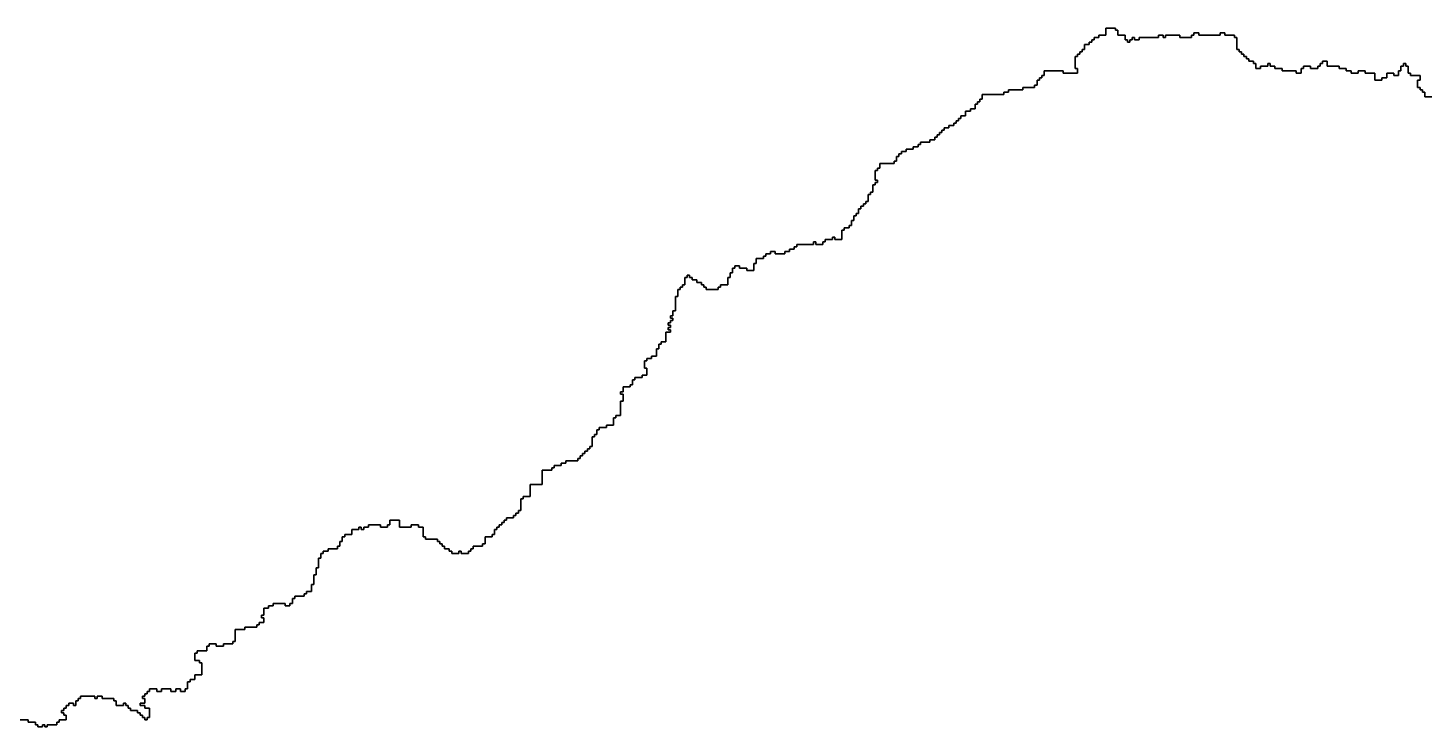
# Model space of a CAD drawing. Header units: inches. Extents: x -98695 to 376223, y 1122520 to 1501782.
# Drawn here: x 139686 to 157826, y 1265341 to 1274409 of the extents above; entities that cross this region are included whole.
import ezdxf

# ---------------------------------------------------------------- set-up
doc = ezdxf.new("R2010")
doc.units = ezdxf.units.IN
doc.header["$MEASUREMENT"] = 0
doc.layers.add('subs1', color=7, linetype='Continuous', true_color=0xc8dcf7)

msp = doc.modelspace()

# ---------------------------------------------------------------- linework, layer by layer
at = {"layer": 'subs1'}
msp.add_lwpolyline([(157889, 1273515), (157797, 1273515), (157797, 1273577), (157766, 1273577), (157766, 1273607), (157735, 1273607), (157735, 1273638), (157704, 1273638), (157704, 1273731), (157735, 1273731), (157735, 1273793), (157612, 1273793), (157612, 1273823), (157581, 1273823), (157581, 1273916), (157550, 1273916), (157550, 1273947), (157519, 1273947), (157519, 1273916), (157488, 1273916), (157488, 1273854), (157457, 1273854), (157457, 1273793), (157396, 1273793), (157396, 1273823), (157303, 1273823), (157303, 1273762), (157241, 1273762), (157241, 1273731), (157149, 1273731), (157149, 1273823), (157025, 1273823), (157025, 1273854), (156933, 1273854), (156933, 1273823), (156840, 1273823), (156840, 1273854), (156779, 1273854), (156779, 1273885), (156686, 1273885), (156686, 1273916), (156532, 1273916), (156532, 1273978), (156470, 1273978), (156470, 1273947), (156439, 1273947), (156439, 1273916), (156409, 1273916), (156409, 1273885), (156316, 1273885), (156316, 1273916), (156223, 1273916), (156223, 1273885), (156193, 1273885), (156193, 1273823), (156131, 1273823), (156131, 1273854), (155946, 1273854), (155946, 1273885), (155853, 1273885), (155853, 1273916), (155792, 1273916), (155792, 1273947), (155761, 1273947), (155761, 1273916), (155668, 1273916), (155668, 1273885), (155606, 1273885), (155606, 1273947), (155576, 1273947), (155576, 1273978), (155514, 1273978), (155514, 1274008), (155483, 1274008), (155483, 1274039), (155452, 1274039), (155452, 1274070), (155421, 1274070), (155421, 1274101), (155391, 1274101), (155391, 1274132), (155360, 1274132), (155360, 1274286), (155329, 1274286), (155329, 1274317), (155205, 1274317), (155205, 1274348), (155144, 1274348), (155144, 1274317), (154866, 1274317), (154866, 1274348), (154804, 1274348), (154804, 1274317), (154774, 1274317), (154774, 1274286), (154619, 1274286), (154619, 1274317), (154434, 1274317), (154434, 1274286), (154403, 1274286), (154403, 1274317), (154342, 1274317), (154342, 1274286), (154095, 1274286), (154095, 1274255), (154033, 1274255), (154033, 1274286), (154002, 1274286), (154002, 1274255), (153972, 1274255), (153972, 1274224), (153941, 1274224), (153941, 1274255), (153910, 1274255), (153910, 1274317), (153817, 1274317), (153817, 1274379), (153787, 1274379), (153787, 1274409), (153663, 1274409), (153663, 1274317), (153571, 1274317), (153571, 1274286), (153509, 1274286), (153509, 1274255), (153478, 1274255), (153478, 1274224), (153447, 1274224), (153447, 1274194), (153386, 1274194), (153386, 1274132), (153355, 1274132), (153355, 1274101), (153324, 1274101), (153324, 1274070), (153293, 1274070), (153293, 1274039), (153262, 1274039), (153262, 1273885), (153293, 1273885), (153293, 1273823), (153108, 1273823), (153108, 1273854), (152861, 1273854), (152861, 1273793), (152830, 1273793), (152830, 1273762), (152799, 1273762), (152799, 1273731), (152769, 1273731), (152769, 1273669), (152738, 1273669), (152738, 1273638), (152584, 1273638), (152584, 1273607), (152398, 1273607), (152398, 1273577), (152337, 1273577), (152337, 1273546), (152059, 1273546), (152059, 1273484), (152028, 1273484), (152028, 1273453), (151997, 1273453), (151997, 1273422), (151967, 1273422), (151967, 1273361), (151905, 1273361), (151905, 1273330), (151843, 1273330), (151843, 1273268), (151781, 1273268), (151781, 1273237), (151751, 1273237), (151751, 1273206), (151720, 1273206), (151720, 1273176), (151689, 1273176), (151689, 1273145), (151627, 1273145), (151627, 1273114), (151566, 1273114), (151566, 1273083), (151535, 1273083), (151535, 1273052), (151504, 1273052), (151504, 1273021), (151473, 1273021), (151473, 1272991), (151442, 1272991), (151442, 1272960), (151380, 1272960), (151380, 1272929), (151257, 1272929), (151257, 1272898), (151226, 1272898), (151226, 1272867), (151165, 1272867), (151165, 1272836), (151072, 1272836), (151072, 1272805), (151010, 1272805), (151010, 1272775), (150979, 1272775), (150979, 1272744), (150949, 1272744), (150949, 1272682), (150918, 1272682), (150918, 1272651), (150733, 1272651), (150733, 1272590), (150702, 1272590), (150702, 1272559), (150671, 1272559), (150671, 1272435), (150702, 1272435), (150702, 1272404), (150671, 1272404), (150671, 1272374), (150640, 1272374), (150640, 1272281), (150609, 1272281), (150609, 1272250), (150578, 1272250), (150578, 1272158), (150548, 1272158), (150548, 1272127), (150517, 1272127), (150517, 1272096), (150486, 1272096), (150486, 1272065), (150455, 1272065), (150455, 1272003), (150424, 1272003), (150424, 1271973), (150393, 1271973), (150393, 1271911), (150363, 1271911), (150363, 1271849), (150332, 1271849), (150332, 1271818), (150270, 1271818), (150270, 1271788), (150239, 1271788), (150239, 1271664), (150147, 1271664), (150147, 1271695), (150116, 1271695), (150116, 1271664), (150023, 1271664), (150023, 1271633), (149992, 1271633), (149992, 1271602), (149900, 1271602), (149900, 1271633), (149869, 1271633), (149869, 1271602), (149653, 1271602), (149653, 1271572), (149622, 1271572), (149622, 1271541), (149561, 1271541), (149561, 1271510), (149499, 1271510), (149499, 1271479), (149375, 1271479), (149375, 1271510), (149314, 1271510), (149314, 1271479), (149252, 1271479), (149252, 1271448), (149221, 1271448), (149221, 1271417), (149129, 1271417), (149129, 1271356), (149098, 1271356), (149098, 1271263), (149005, 1271263), (149005, 1271294), (148913, 1271294), (148913, 1271325), (148851, 1271325), (148851, 1271294), (148820, 1271294), (148820, 1271232), (148789, 1271232), (148789, 1271171), (148759, 1271171), (148759, 1271078), (148666, 1271078), (148666, 1271047), (148635, 1271047), (148635, 1271016), (148481, 1271016), (148481, 1271047), (148450, 1271047), (148450, 1271078), (148419, 1271078), (148419, 1271109), (148357, 1271109), (148357, 1271140), (148296, 1271140), (148296, 1271171), (148265, 1271171), (148265, 1271201), (148234, 1271201), (148234, 1271171), (148203, 1271171), (148203, 1271078), (148172, 1271078), (148172, 1271047), (148142, 1271047), (148142, 1271016), (148111, 1271016), (148111, 1270924), (148080, 1270924), (148080, 1270739), (148049, 1270739), (148049, 1270677), (148018, 1270677), (148018, 1270646), (148049, 1270646), (148049, 1270615), (148018, 1270615), (148018, 1270584), (147987, 1270584), (147987, 1270554), (148018, 1270554), (148018, 1270523), (147987, 1270523), (147987, 1270492), (148018, 1270492), (148018, 1270461), (147956, 1270461), (147956, 1270338), (147895, 1270338), (147895, 1270307), (147864, 1270307), (147864, 1270245), (147833, 1270245), (147833, 1270153), (147771, 1270153), (147771, 1270122), (147710, 1270122), (147710, 1270091), (147679, 1270091), (147679, 1269998), (147710, 1269998), (147710, 1269906), (147648, 1269906), (147648, 1269875), (147555, 1269875), (147555, 1269844), (147525, 1269844), (147525, 1269782), (147494, 1269782), (147494, 1269752), (147401, 1269752), (147401, 1269690), (147370, 1269690), (147370, 1269659), (147401, 1269659), (147401, 1269567), (147370, 1269567), (147370, 1269381), (147309, 1269381), (147309, 1269351), (147278, 1269351), (147278, 1269258), (147185, 1269258), (147185, 1269227), (147093, 1269227), (147093, 1269196), (147062, 1269196), (147062, 1269135), (147031, 1269135), (147031, 1269104), (147000, 1269104), (147000, 1268980), (146969, 1268980), (146969, 1268950), (146939, 1268950), (146939, 1268919), (146908, 1268919), (146908, 1268888), (146877, 1268888), (146877, 1268857), (146846, 1268857), (146846, 1268826), (146815, 1268826), (146815, 1268795), (146661, 1268795), (146661, 1268765), (146599, 1268765), (146599, 1268734), (146507, 1268734), (146507, 1268703), (146476, 1268703), (146476, 1268672), (146352, 1268672), (146352, 1268487), (146198, 1268487), (146198, 1268333), (146106, 1268333), (146106, 1268302), (146075, 1268302), (146075, 1268148), (146044, 1268148), (146044, 1268117), (146013, 1268117), (146013, 1268086), (145982, 1268086), (145982, 1268055), (145890, 1268055), (145890, 1268024), (145859, 1268024), (145859, 1267993), (145828, 1267993), (145828, 1267962), (145797, 1267962), (145797, 1267932), (145766, 1267932), (145766, 1267901), (145736, 1267901), (145736, 1267839), (145705, 1267839), (145705, 1267808), (145612, 1267808), (145612, 1267716), (145581, 1267716), (145581, 1267685), (145458, 1267685), (145458, 1267654), (145427, 1267654), (145427, 1267623), (145396, 1267623), (145396, 1267592), (145304, 1267592), (145304, 1267623), (145273, 1267623), (145273, 1267592), (145180, 1267592), (145180, 1267623), (145149, 1267623), (145149, 1267654), (145088, 1267654), (145088, 1267685), (145057, 1267685), (145057, 1267716), (145026, 1267716), (145026, 1267747), (144995, 1267747), (144995, 1267777), (144841, 1267777), (144841, 1267808), (144810, 1267808), (144810, 1267932), (144748, 1267932), (144748, 1267962), (144656, 1267962), (144656, 1267932), (144502, 1267932), (144502, 1268024), (144378, 1268024), (144378, 1267962), (144347, 1267962), (144347, 1267932), (144255, 1267932), (144255, 1267962), (144101, 1267962), (144101, 1267932), (144039, 1267932), (144039, 1267901), (144008, 1267901), (144008, 1267932), (143977, 1267932), (143977, 1267901), (143885, 1267901), (143885, 1267839), (143792, 1267839), (143792, 1267808), (143761, 1267808), (143761, 1267747), (143730, 1267747), (143730, 1267685), (143700, 1267685), (143700, 1267654), (143576, 1267654), (143576, 1267623), (143515, 1267623), (143515, 1267592), (143484, 1267592), (143484, 1267531), (143453, 1267531), (143453, 1267407), (143422, 1267407), (143422, 1267315), (143391, 1267315), (143391, 1267191), (143360, 1267191), (143360, 1267099), (143299, 1267099), (143299, 1267068), (143268, 1267068), (143268, 1267037), (143144, 1267037), (143144, 1267006), (143114, 1267006), (143114, 1266945), (143083, 1266945), (143083, 1266914), (143021, 1266914), (143021, 1266945), (142867, 1266945), (142867, 1266914), (142805, 1266914), (142805, 1266883), (142743, 1266883), (142743, 1266790), (142713, 1266790), (142713, 1266759), (142743, 1266759), (142743, 1266698), (142682, 1266698), (142682, 1266667), (142651, 1266667), (142651, 1266636), (142497, 1266636), (142497, 1266605), (142373, 1266605), (142373, 1266451), (142342, 1266451), (142342, 1266420), (142219, 1266420), (142219, 1266389), (142126, 1266389), (142126, 1266420), (142034, 1266420), (142034, 1266389), (142003, 1266389), (142003, 1266328), (141880, 1266328), (141880, 1266297), (141849, 1266297), (141849, 1266204), (141911, 1266204), (141911, 1266173), (141941, 1266173), (141941, 1266019), (141849, 1266019), (141849, 1265957), (141787, 1265957), (141787, 1265927), (141756, 1265927), (141756, 1265834), (141725, 1265834), (141725, 1265803), (141664, 1265803), (141664, 1265834), (141602, 1265834), (141602, 1265803), (141540, 1265803), (141540, 1265834), (141417, 1265834), (141417, 1265803), (141355, 1265803), (141355, 1265834), (141263, 1265834), (141263, 1265803), (141232, 1265803), (141232, 1265772), (141201, 1265772), (141201, 1265742), (141170, 1265742), (141170, 1265711), (141201, 1265711), (141201, 1265649), (141139, 1265649), (141139, 1265618), (141201, 1265618), (141201, 1265587), (141263, 1265587), (141263, 1265464), (141232, 1265464), (141232, 1265433), (141201, 1265433), (141201, 1265464), (141170, 1265464), (141170, 1265495), (141139, 1265495), (141139, 1265526), (141108, 1265526), (141108, 1265556), (141016, 1265556), (141016, 1265587), (140985, 1265587), (140985, 1265618), (140954, 1265618), (140954, 1265649), (140923, 1265649), (140923, 1265618), (140831, 1265618), (140831, 1265680), (140800, 1265680), (140800, 1265711), (140646, 1265711), (140646, 1265742), (140584, 1265742), (140584, 1265711), (140553, 1265711), (140553, 1265742), (140368, 1265742), (140368, 1265711), (140337, 1265711), (140337, 1265680), (140306, 1265680), (140306, 1265618), (140276, 1265618), (140276, 1265649), (140214, 1265649), (140214, 1265618), (140183, 1265618), (140183, 1265587), (140152, 1265587), (140152, 1265556), (140121, 1265556), (140121, 1265526), (140152, 1265526), (140152, 1265495), (140183, 1265495), (140183, 1265433), (140091, 1265433), (140091, 1265402), (140060, 1265402), (140060, 1265371), (139936, 1265371), (139936, 1265341), (139905, 1265341), (139905, 1265371), (139875, 1265371), (139875, 1265341), (139813, 1265341), (139813, 1265371), (139782, 1265371), (139782, 1265402), (139690, 1265402), (139690, 1265433), (139566, 1265433)], dxfattribs=at)
msp.add_polyline3d([(139566, 1265433, 0), (139690, 1265433, 0), (139690, 1265402, 0), (139782, 1265402, 0), (139782, 1265371, 0), (139813, 1265371, 0), (139813, 1265341, 0), (139875, 1265341, 0), (139875, 1265371, 0), (139905, 1265371, 0), (139905, 1265341, 0), (139936, 1265341, 0), (139936, 1265371, 0), (140060, 1265371, 0), (140060, 1265402, 0), (140091, 1265402, 0), (140091, 1265433, 0), (140183, 1265433, 0), (140183, 1265495, 0), (140152, 1265495, 0), (140152, 1265526, 0), (140121, 1265526, 0), (140121, 1265556, 0), (140152, 1265556, 0), (140152, 1265587, 0), (140183, 1265587, 0), (140183, 1265618, 0), (140214, 1265618, 0), (140214, 1265649, 0), (140276, 1265649, 0), (140276, 1265618, 0), (140306, 1265618, 0), (140306, 1265680, 0), (140337, 1265680, 0), (140337, 1265711, 0), (140368, 1265711, 0), (140368, 1265742, 0), (140553, 1265742, 0), (140553, 1265711, 0), (140584, 1265711, 0), (140584, 1265742, 0), (140646, 1265742, 0), (140646, 1265711, 0), (140800, 1265711, 0), (140800, 1265680, 0), (140831, 1265680, 0), (140831, 1265618, 0), (140923, 1265618, 0), (140923, 1265649, 0), (140954, 1265649, 0), (140954, 1265618, 0), (140985, 1265618, 0), (140985, 1265587, 0), (141016, 1265587, 0), (141016, 1265556, 0), (141108, 1265556, 0), (141108, 1265526, 0), (141139, 1265526, 0), (141139, 1265495, 0), (141170, 1265495, 0), (141170, 1265464, 0), (141201, 1265464, 0), (141201, 1265433, 0), (141232, 1265433, 0), (141232, 1265464, 0), (141263, 1265464, 0), (141263, 1265587, 0), (141201, 1265587, 0), (141201, 1265618, 0), (141139, 1265618, 0), (141139, 1265649, 0), (141201, 1265649, 0), (141201, 1265711, 0), (141170, 1265711, 0), (141170, 1265742, 0), (141201, 1265742, 0), (141201, 1265772, 0), (141232, 1265772, 0), (141232, 1265803, 0), (141263, 1265803, 0), (141263, 1265834, 0), (141355, 1265834, 0), (141355, 1265803, 0), (141417, 1265803, 0), (141417, 1265834, 0), (141540, 1265834, 0), (141540, 1265803, 0), (141602, 1265803, 0), (141602, 1265834, 0), (141664, 1265834, 0), (141664, 1265803, 0), (141725, 1265803, 0), (141725, 1265834, 0), (141756, 1265834, 0), (141756, 1265927, 0), (141787, 1265927, 0), (141787, 1265957, 0), (141849, 1265957, 0), (141849, 1266019, 0), (141941, 1266019, 0), (141941, 1266173, 0), (141911, 1266173, 0), (141911, 1266204, 0), (141849, 1266204, 0), (141849, 1266297, 0), (141880, 1266297, 0), (141880, 1266328, 0), (142003, 1266328, 0), (142003, 1266389, 0), (142034, 1266389, 0), (142034, 1266420, 0), (142126, 1266420, 0), (142126, 1266389, 0), (142219, 1266389, 0), (142219, 1266420, 0), (142342, 1266420, 0), (142342, 1266451, 0), (142373, 1266451, 0), (142373, 1266605, 0), (142497, 1266605, 0), (142497, 1266636, 0), (142651, 1266636, 0), (142651, 1266667, 0), (142682, 1266667, 0), (142682, 1266698, 0), (142743, 1266698, 0), (142743, 1266759, 0), (142713, 1266759, 0), (142713, 1266790, 0), (142743, 1266790, 0), (142743, 1266883, 0), (142805, 1266883, 0), (142805, 1266914, 0), (142867, 1266914, 0), (142867, 1266945, 0), (143021, 1266945, 0), (143021, 1266914, 0), (143083, 1266914, 0), (143083, 1266945, 0), (143114, 1266945, 0), (143114, 1267006, 0), (143144, 1267006, 0), (143144, 1267037, 0), (143268, 1267037, 0), (143268, 1267068, 0), (143299, 1267068, 0), (143299, 1267099, 0), (143360, 1267099, 0), (143360, 1267191, 0), (143391, 1267191, 0), (143391, 1267315, 0), (143422, 1267315, 0), (143422, 1267407, 0), (143453, 1267407, 0), (143453, 1267531, 0), (143484, 1267531, 0), (143484, 1267592, 0), (143515, 1267592, 0), (143515, 1267623, 0), (143576, 1267623, 0), (143576, 1267654, 0), (143700, 1267654, 0), (143700, 1267685, 0), (143730, 1267685, 0), (143730, 1267747, 0), (143761, 1267747, 0), (143761, 1267808, 0), (143792, 1267808, 0), (143792, 1267839, 0), (143885, 1267839, 0), (143885, 1267901, 0), (143977, 1267901, 0), (143977, 1267932, 0), (144008, 1267932, 0), (144008, 1267901, 0), (144039, 1267901, 0), (144039, 1267932, 0), (144101, 1267932, 0), (144101, 1267962, 0), (144255, 1267962, 0), (144255, 1267932, 0), (144347, 1267932, 0), (144347, 1267962, 0), (144378, 1267962, 0), (144378, 1268024, 0), (144502, 1268024, 0), (144502, 1267932, 0), (144656, 1267932, 0), (144656, 1267962, 0), (144748, 1267962, 0), (144748, 1267932, 0), (144810, 1267932, 0), (144810, 1267808, 0), (144841, 1267808, 0), (144841, 1267777, 0), (144995, 1267777, 0), (144995, 1267747, 0), (145026, 1267747, 0), (145026, 1267716, 0), (145057, 1267716, 0), (145057, 1267685, 0), (145088, 1267685, 0), (145088, 1267654, 0), (145149, 1267654, 0), (145149, 1267623, 0), (145180, 1267623, 0), (145180, 1267592, 0), (145273, 1267592, 0), (145273, 1267623, 0), (145304, 1267623, 0), (145304, 1267592, 0), (145396, 1267592, 0), (145396, 1267623, 0), (145427, 1267623, 0), (145427, 1267654, 0), (145458, 1267654, 0), (145458, 1267685, 0), (145581, 1267685, 0), (145581, 1267716, 0), (145612, 1267716, 0), (145612, 1267808, 0), (145705, 1267808, 0), (145705, 1267839, 0), (145736, 1267839, 0), (145736, 1267901, 0), (145766, 1267901, 0), (145766, 1267932, 0), (145797, 1267932, 0), (145797, 1267962, 0), (145828, 1267962, 0), (145828, 1267993, 0), (145859, 1267993, 0), (145859, 1268024, 0), (145890, 1268024, 0), (145890, 1268055, 0), (145982, 1268055, 0), (145982, 1268086, 0), (146013, 1268086, 0), (146013, 1268117, 0), (146044, 1268117, 0), (146044, 1268148, 0), (146075, 1268148, 0), (146075, 1268302, 0), (146106, 1268302, 0), (146106, 1268333, 0), (146198, 1268333, 0), (146198, 1268487, 0), (146352, 1268487, 0), (146352, 1268672, 0), (146476, 1268672, 0), (146476, 1268703, 0), (146507, 1268703, 0), (146507, 1268734, 0), (146599, 1268734, 0), (146599, 1268765, 0), (146661, 1268765, 0), (146661, 1268795, 0), (146815, 1268795, 0), (146815, 1268826, 0), (146846, 1268826, 0), (146846, 1268857, 0), (146877, 1268857, 0), (146877, 1268888, 0), (146908, 1268888, 0), (146908, 1268919, 0), (146939, 1268919, 0), (146939, 1268950, 0), (146969, 1268950, 0), (146969, 1268980, 0), (147000, 1268980, 0), (147000, 1269104, 0), (147031, 1269104, 0), (147031, 1269135, 0), (147062, 1269135, 0), (147062, 1269196, 0), (147093, 1269196, 0), (147093, 1269227, 0), (147185, 1269227, 0), (147185, 1269258, 0), (147278, 1269258, 0), (147278, 1269351, 0), (147309, 1269351, 0), (147309, 1269381, 0), (147370, 1269381, 0), (147370, 1269567, 0), (147401, 1269567, 0), (147401, 1269659, 0), (147370, 1269659, 0), (147370, 1269690, 0), (147401, 1269690, 0), (147401, 1269752, 0), (147494, 1269752, 0), (147494, 1269782, 0), (147525, 1269782, 0), (147525, 1269844, 0), (147555, 1269844, 0), (147555, 1269875, 0), (147648, 1269875, 0), (147648, 1269906, 0), (147710, 1269906, 0), (147710, 1269998, 0), (147679, 1269998, 0), (147679, 1270091, 0), (147710, 1270091, 0), (147710, 1270122, 0), (147771, 1270122, 0), (147771, 1270153, 0), (147833, 1270153, 0), (147833, 1270245, 0), (147864, 1270245, 0), (147864, 1270307, 0), (147895, 1270307, 0), (147895, 1270338, 0), (147956, 1270338, 0), (147956, 1270461, 0), (148018, 1270461, 0), (148018, 1270492, 0), (147987, 1270492, 0), (147987, 1270523, 0), (148018, 1270523, 0), (148018, 1270554, 0), (147987, 1270554, 0), (147987, 1270584, 0), (148018, 1270584, 0), (148018, 1270615, 0), (148049, 1270615, 0), (148049, 1270646, 0), (148018, 1270646, 0), (148018, 1270677, 0), (148049, 1270677, 0), (148049, 1270739, 0), (148080, 1270739, 0), (148080, 1270924, 0), (148111, 1270924, 0), (148111, 1271016, 0), (148142, 1271016, 0), (148142, 1271047, 0), (148172, 1271047, 0), (148172, 1271078, 0), (148203, 1271078, 0), (148203, 1271171, 0), (148234, 1271171, 0), (148234, 1271201, 0), (148265, 1271201, 0), (148265, 1271171, 0), (148296, 1271171, 0), (148296, 1271140, 0), (148357, 1271140, 0), (148357, 1271109, 0), (148419, 1271109, 0), (148419, 1271078, 0), (148450, 1271078, 0), (148450, 1271047, 0), (148481, 1271047, 0), (148481, 1271016, 0), (148635, 1271016, 0), (148635, 1271047, 0), (148666, 1271047, 0), (148666, 1271078, 0), (148759, 1271078, 0), (148759, 1271171, 0), (148789, 1271171, 0), (148789, 1271232, 0), (148820, 1271232, 0), (148820, 1271294, 0), (148851, 1271294, 0), (148851, 1271325, 0), (148913, 1271325, 0), (148913, 1271294, 0), (149005, 1271294, 0), (149005, 1271263, 0), (149098, 1271263, 0), (149098, 1271356, 0), (149129, 1271356, 0), (149129, 1271417, 0), (149221, 1271417, 0), (149221, 1271448, 0), (149252, 1271448, 0), (149252, 1271479, 0), (149314, 1271479, 0), (149314, 1271510, 0), (149375, 1271510, 0), (149375, 1271479, 0), (149499, 1271479, 0), (149499, 1271510, 0), (149561, 1271510, 0), (149561, 1271541, 0), (149622, 1271541, 0), (149622, 1271572, 0), (149653, 1271572, 0), (149653, 1271602, 0), (149869, 1271602, 0), (149869, 1271633, 0), (149900, 1271633, 0), (149900, 1271602, 0), (149992, 1271602, 0), (149992, 1271633, 0), (150023, 1271633, 0), (150023, 1271664, 0), (150116, 1271664, 0), (150116, 1271695, 0), (150147, 1271695, 0), (150147, 1271664, 0), (150239, 1271664, 0), (150239, 1271788, 0), (150270, 1271788, 0), (150270, 1271818, 0), (150332, 1271818, 0), (150332, 1271849, 0), (150363, 1271849, 0), (150363, 1271911, 0), (150393, 1271911, 0), (150393, 1271973, 0), (150424, 1271973, 0), (150424, 1272003, 0), (150455, 1272003, 0), (150455, 1272065, 0), (150486, 1272065, 0), (150486, 1272096, 0), (150517, 1272096, 0), (150517, 1272127, 0), (150548, 1272127, 0), (150548, 1272158, 0), (150578, 1272158, 0), (150578, 1272250, 0), (150609, 1272250, 0), (150609, 1272281, 0), (150640, 1272281, 0), (150640, 1272374, 0), (150671, 1272374, 0), (150671, 1272404, 0), (150702, 1272404, 0), (150702, 1272435, 0), (150671, 1272435, 0), (150671, 1272559, 0), (150702, 1272559, 0), (150702, 1272590, 0), (150733, 1272590, 0), (150733, 1272651, 0), (150918, 1272651, 0), (150918, 1272682, 0), (150949, 1272682, 0), (150949, 1272744, 0), (150979, 1272744, 0), (150979, 1272775, 0), (151010, 1272775, 0), (151010, 1272805, 0), (151072, 1272805, 0), (151072, 1272836, 0), (151165, 1272836, 0), (151165, 1272867, 0), (151226, 1272867, 0), (151226, 1272898, 0), (151257, 1272898, 0), (151257, 1272929, 0), (151380, 1272929, 0), (151380, 1272960, 0), (151442, 1272960, 0), (151442, 1272991, 0), (151473, 1272991, 0), (151473, 1273021, 0), (151504, 1273021, 0), (151504, 1273052, 0), (151535, 1273052, 0), (151535, 1273083, 0), (151566, 1273083, 0), (151566, 1273114, 0), (151627, 1273114, 0), (151627, 1273145, 0), (151689, 1273145, 0), (151689, 1273176, 0), (151720, 1273176, 0), (151720, 1273206, 0), (151751, 1273206, 0), (151751, 1273237, 0), (151781, 1273237, 0), (151781, 1273268, 0), (151843, 1273268, 0), (151843, 1273330, 0), (151905, 1273330, 0), (151905, 1273361, 0), (151967, 1273361, 0), (151967, 1273422, 0), (151997, 1273422, 0), (151997, 1273453, 0), (152028, 1273453, 0), (152028, 1273484, 0), (152059, 1273484, 0), (152059, 1273546, 0), (152337, 1273546, 0), (152337, 1273577, 0), (152398, 1273577, 0), (152398, 1273607, 0), (152584, 1273607, 0), (152584, 1273638, 0), (152738, 1273638, 0), (152738, 1273669, 0), (152769, 1273669, 0), (152769, 1273731, 0), (152799, 1273731, 0), (152799, 1273762, 0), (152830, 1273762, 0), (152830, 1273793, 0), (152861, 1273793, 0), (152861, 1273854, 0), (153108, 1273854, 0), (153108, 1273823, 0), (153293, 1273823, 0), (153293, 1273885, 0), (153262, 1273885, 0), (153262, 1274039, 0), (153293, 1274039, 0), (153293, 1274070, 0), (153324, 1274070, 0), (153324, 1274101, 0), (153355, 1274101, 0), (153355, 1274132, 0), (153386, 1274132, 0), (153386, 1274194, 0), (153447, 1274194, 0), (153447, 1274224, 0), (153478, 1274224, 0), (153478, 1274255, 0), (153509, 1274255, 0), (153509, 1274286, 0), (153571, 1274286, 0), (153571, 1274317, 0), (153663, 1274317, 0), (153663, 1274409, 0), (153787, 1274409, 0), (153787, 1274379, 0), (153817, 1274379, 0), (153817, 1274317, 0), (153910, 1274317, 0), (153910, 1274255, 0), (153941, 1274255, 0), (153941, 1274224, 0), (153972, 1274224, 0), (153972, 1274255, 0), (154002, 1274255, 0), (154002, 1274286, 0), (154033, 1274286, 0), (154033, 1274255, 0), (154095, 1274255, 0), (154095, 1274286, 0), (154342, 1274286, 0), (154342, 1274317, 0), (154403, 1274317, 0), (154403, 1274286, 0), (154434, 1274286, 0), (154434, 1274317, 0), (154619, 1274317, 0), (154619, 1274286, 0), (154774, 1274286, 0), (154774, 1274317, 0), (154804, 1274317, 0), (154804, 1274348, 0), (154866, 1274348, 0), (154866, 1274317, 0), (155144, 1274317, 0), (155144, 1274348, 0), (155205, 1274348, 0), (155205, 1274317, 0), (155329, 1274317, 0), (155329, 1274286, 0), (155360, 1274286, 0), (155360, 1274132, 0), (155391, 1274132, 0), (155391, 1274101, 0), (155421, 1274101, 0), (155421, 1274070, 0), (155452, 1274070, 0), (155452, 1274039, 0), (155483, 1274039, 0), (155483, 1274008, 0), (155514, 1274008, 0), (155514, 1273978, 0), (155576, 1273978, 0), (155576, 1273947, 0), (155606, 1273947, 0), (155606, 1273885, 0), (155668, 1273885, 0), (155668, 1273916, 0), (155761, 1273916, 0), (155761, 1273947, 0), (155792, 1273947, 0), (155792, 1273916, 0), (155853, 1273916, 0), (155853, 1273885, 0), (155946, 1273885, 0), (155946, 1273854, 0), (156131, 1273854, 0), (156131, 1273823, 0), (156193, 1273823, 0), (156193, 1273885, 0), (156223, 1273885, 0), (156223, 1273916, 0), (156316, 1273916, 0), (156316, 1273885, 0), (156409, 1273885, 0), (156409, 1273916, 0), (156439, 1273916, 0), (156439, 1273947, 0), (156470, 1273947, 0), (156470, 1273978, 0), (156532, 1273978, 0), (156532, 1273916, 0), (156686, 1273916, 0), (156686, 1273885, 0), (156779, 1273885, 0), (156779, 1273854, 0), (156840, 1273854, 0), (156840, 1273823, 0), (156933, 1273823, 0), (156933, 1273854, 0), (157025, 1273854, 0), (157025, 1273823, 0), (157149, 1273823, 0), (157149, 1273731, 0), (157241, 1273731, 0), (157241, 1273762, 0), (157303, 1273762, 0), (157303, 1273823, 0), (157396, 1273823, 0), (157396, 1273793, 0), (157457, 1273793, 0), (157457, 1273854, 0), (157488, 1273854, 0), (157488, 1273916, 0), (157519, 1273916, 0), (157519, 1273947, 0), (157550, 1273947, 0), (157550, 1273916, 0), (157581, 1273916, 0), (157581, 1273823, 0), (157612, 1273823, 0), (157612, 1273793, 0), (157735, 1273793, 0), (157735, 1273731, 0), (157704, 1273731, 0), (157704, 1273638, 0), (157735, 1273638, 0), (157735, 1273607, 0), (157766, 1273607, 0), (157766, 1273577, 0), (157797, 1273577, 0), (157797, 1273515, 0), (157889, 1273515, 0)], dxfattribs=at)

doc.saveas('drawing.dxf')
